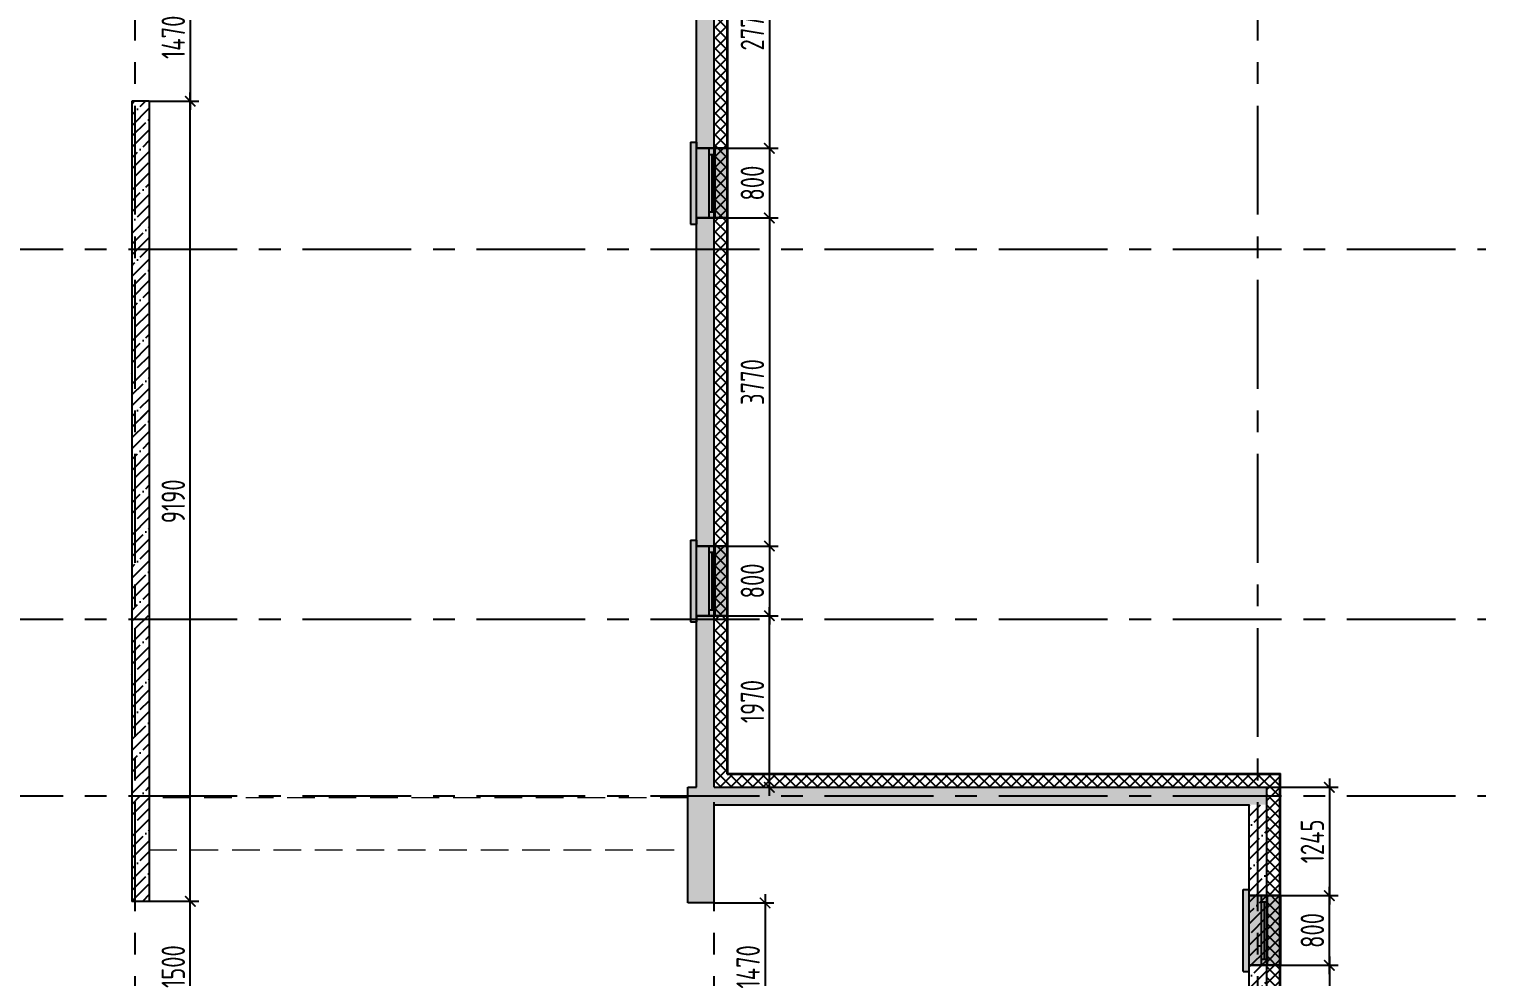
# Model space of a CAD drawing. Header units: millimetres. Extents: x -106726 to 8952771, y -150083 to 686385.
# Drawn here: x 54296 to 71033, y 487432 to 498319 of the extents above; entities that cross this region are included whole.
import ezdxf
from ezdxf import colors
from ezdxf.entities.mleader import LeaderData, LeaderLine
from ezdxf.math import Vec2, Vec3

# ---------------------------------------------------------------- set-up
doc = ezdxf.new("R2010")
doc.units = ezdxf.units.MM
doc.linetypes.add('CENTER', pattern=[2, 1.25, -0.25, 0.25, -0.25])
doc.linetypes.add('DASHED', pattern=[19.05, 12.7, -6.35])
doc.layers.get('Defpoints').update_dxf_attribs({"color": 8})
doc.styles.add('ISOCPEUR', font='isocpeur.ttf', dxfattribs={"width": 0.7})
doc.dimstyles.new('R_100', dxfattribs={"dimtxt": 270, "dimasz": 120, "dimexe": 100, "dimexo": 0, "dimgap": 60, "dimtad": 1, "dimdec": 0, "dimrnd": 5, "dimzin": 0, "dimdsep": 46, "dimtxsty": 'ISOCPEUR', "dimblk": 'ARCHTICK', "dimcen": 0, "dimdle": 100, "dimclrd": 256, "dimclre": 256, "dimclrt": 256, "dimadec": 0, "dimazin": 0, "dimtfac": 2, "dimtdec": 0, "dimtofl": 0, "dimtmove": 1, "dimatfit": 3, "dimfxl": 1, "dimtvp": 3, "dimtfill": 1, "dimtolj": 1, "dimtzin": 0, "dimarcsym": 0})
pattern_1 = [(45, (-951587.81, 589999.9), (-123.743687, 123.743687), []), (45, (-951464.07, 589999.9), (-123.743687, 123.743687), [218.75, -43.75, 0, -43.75])]
pattern_2 = [(45, (-218395.23, 424794.32), (-123.74369, 123.74369), []), (45, (-218271.49, 424794.32), (-123.74369, 123.74369), [218.75, -43.75, 0, -43.75])]

# ---------------------------------------------------------------- blocks, each defined once
blk = doc.blocks.new('*U323')
h = blk.add_hatch(color=8)
h.dxf.hatch_style = 1
h.paths.add_polyline_path([(-870, -210), (70, -210), (70, -140), (0, -140), (0, 220), (-800, 220), (-800, -140), (-870, -140)])
at = {"color": 8, "lineweight": 30}
for p, q in [((-800, -140), (-800, 220)), ((0, -140), (0, 220))]:
    blk.add_line(p, q, dxfattribs=at)
at = {"color": 8}
for p, q in [((0, 220), (-800, 220)), ((-800, 70), (0, 70)), ((-800, 0), (0, 0)), ((-730, 0), (-730, 70)), ((-730, 35), (-70, 35)), ((-70, 0), (-70, 70)), ((-870, -210), (-870, -140)), ((-870, -140), (-800, -140)), ((0, -140), (70, -140)), ((70, -210), (70, -140)), ((-870, -210), (70, -210))]:
    blk.add_line(p, q, dxfattribs=at)
blk = doc.blocks.new('_ArchTick')
at = {"color": 8, "linetype": 'ByBlock', "const_width": 0.15}
blk.add_lwpolyline([(-0.5, -0.5), (0.5, 0.5)], dxfattribs=at)
blk = doc.blocks.new('*D649')
at = {"color": 8, "lineweight": -2, "ltscale": 100, "transparency": 16777216}
for p, q in [((55675, 488300), (56247, 488300)), ((56147, 486700), (56147, 488400)), ((55675, 486800), (56247, 486800))]:
    blk.add_line(p, q, dxfattribs=at)
at = {"layer": 'Defpoints', "color": 0, "ltscale": 100, "transparency": 16777216}
for p in [(55675, 488300), (56147, 488300), (55675, 486800)]:
    blk.add_point(p, dxfattribs=at)
at = {"color": 8, "lineweight": -2, "ltscale": 100, "transparency": 16777216, "xscale": 120, "yscale": 120, "zscale": 120}
for p, rotation in [((56147, 488300), 90), ((56147, 486800), 270)]:
    blk.add_blockref('_ArchTick', p, dxfattribs=dict(at, rotation=rotation))
at = {"color": 8, "lineweight": 30, "ltscale": 100, "transparency": 16777216, "insert": (55952, 487550), "char_height": 270, "attachment_point": 5, "rotation": 90, "style": 'ISOCPEUR', "bg_fill": 3, "box_fill_scale": 1.1, "bg_fill_color": 256, "bg_fill_true_color": 13158600, "bg_fill_transparency": 0}
blk.add_mtext('\\A1;1500', dxfattribs=at)
blk = doc.blocks.new('*D650')
at = {"color": 8, "lineweight": -2, "ltscale": 100, "transparency": 16777216}
for p, q in [((55675, 497490), (56247, 497490)), ((56147, 488200), (56147, 497590)), ((55675, 488300), (56247, 488300))]:
    blk.add_line(p, q, dxfattribs=at)
at = {"layer": 'Defpoints', "color": 0, "ltscale": 100, "transparency": 16777216}
for p in [(55675, 497490), (56147, 497490), (55675, 488300)]:
    blk.add_point(p, dxfattribs=at)
at = {"color": 8, "lineweight": -2, "ltscale": 100, "transparency": 16777216, "xscale": 120, "yscale": 120, "zscale": 120}
for p, rotation in [((56147, 497490), 90), ((56147, 488300), 270)]:
    blk.add_blockref('_ArchTick', p, dxfattribs=dict(at, rotation=rotation))
at = {"color": 8, "lineweight": 30, "ltscale": 100, "transparency": 16777216, "insert": (55952, 492895), "char_height": 270, "attachment_point": 5, "rotation": 90, "style": 'ISOCPEUR', "bg_fill": 3, "box_fill_scale": 1.1, "bg_fill_color": 256, "bg_fill_true_color": 13158600, "bg_fill_transparency": 0}
blk.add_mtext('\\A1;9190', dxfattribs=at)
blk = doc.blocks.new('*D651')
at = {"color": 8, "lineweight": -2, "ltscale": 100, "transparency": 16777216}
for p, q in [((55675, 498960), (56247, 498960)), ((56147, 499060), (56147, 497390)), ((55675, 497490), (56247, 497490))]:
    blk.add_line(p, q, dxfattribs=at)
at = {"layer": 'Defpoints', "color": 0, "ltscale": 100, "transparency": 16777216}
for p in [(55675, 498960), (55675, 497490), (56147, 497490)]:
    blk.add_point(p, dxfattribs=at)
at = {"color": 8, "lineweight": -2, "ltscale": 100, "transparency": 16777216, "xscale": 120, "yscale": 120, "zscale": 120}
for p, rotation in [((56147, 498960), 90), ((56147, 497490), 270)]:
    blk.add_blockref('_ArchTick', p, dxfattribs=dict(at, rotation=rotation))
at = {"color": 8, "lineweight": 30, "ltscale": 100, "transparency": 16777216, "insert": (55952, 498225), "char_height": 270, "attachment_point": 5, "rotation": 90, "style": 'ISOCPEUR', "bg_fill": 3, "box_fill_scale": 1.1, "bg_fill_color": 256, "bg_fill_true_color": 13158600, "bg_fill_transparency": 0}
blk.add_mtext('\\A1;1470', dxfattribs=at)
blk = doc.blocks.new('*D633')
at = {"color": 8, "lineweight": -2, "ltscale": 100, "transparency": 16777216}
for p, q in [((62165, 488282), (62852, 488282)), ((62752, 488382), (62752, 486712)), ((62165, 486812), (62852, 486812))]:
    blk.add_line(p, q, dxfattribs=at)
at = {"layer": 'Defpoints', "color": 0, "ltscale": 100, "transparency": 16777216}
for p in [(62165, 488282), (62165, 486812), (62752, 486812)]:
    blk.add_point(p, dxfattribs=at)
at = {"color": 8, "lineweight": -2, "ltscale": 100, "transparency": 16777216, "xscale": 120, "yscale": 120, "zscale": 120}
for p, rotation in [((62752, 488282), 90), ((62752, 486812), 270)]:
    blk.add_blockref('_ArchTick', p, dxfattribs=dict(at, rotation=rotation))
at = {"color": 8, "lineweight": 30, "ltscale": 100, "transparency": 16777216, "insert": (62557, 487547), "char_height": 270, "attachment_point": 5, "rotation": 90, "style": 'ISOCPEUR', "bg_fill": 3, "box_fill_scale": 1.1, "bg_fill_color": 256, "bg_fill_true_color": 13158600, "bg_fill_transparency": 0}
blk.add_mtext('\\A1;1470', dxfattribs=at)
blk = doc.blocks.new('*D647')
at = {"color": 8, "lineweight": -2, "ltscale": 100, "transparency": 16777216}
for p, q in [((68515, 489610), (69335, 489610)), ((69235, 489710), (69235, 488265)), ((68515, 488365), (69335, 488365))]:
    blk.add_line(p, q, dxfattribs=at)
at = {"layer": 'Defpoints', "color": 0, "ltscale": 100, "transparency": 16777216}
for p in [(68515, 489610), (68515, 488365), (69235, 488365)]:
    blk.add_point(p, dxfattribs=at)
at = {"color": 8, "lineweight": -2, "ltscale": 100, "transparency": 16777216, "xscale": 120, "yscale": 120, "zscale": 120}
for p, rotation in [((69235, 489610), 90), ((69235, 488365), 270)]:
    blk.add_blockref('_ArchTick', p, dxfattribs=dict(at, rotation=rotation))
at = {"color": 8, "lineweight": 30, "ltscale": 100, "transparency": 16777216, "insert": (69040, 488988), "char_height": 270, "attachment_point": 5, "rotation": 90, "style": 'ISOCPEUR', "bg_fill": 3, "box_fill_scale": 1.1, "bg_fill_color": 256, "bg_fill_true_color": 13158600, "bg_fill_transparency": 0}
blk.add_mtext('\\A1;1245', dxfattribs=at)
blk = doc.blocks.new('*D648')
at = {"color": 8, "lineweight": -2, "ltscale": 100, "transparency": 16777216}
for p, q in [((69235, 487465), (69235, 488465)), ((68675, 488365), (69335, 488365)), ((68675, 487565), (69335, 487565))]:
    blk.add_line(p, q, dxfattribs=at)
at = {"layer": 'Defpoints', "color": 0, "ltscale": 100, "transparency": 16777216}
for p in [(68675, 488365), (69235, 488365), (68675, 487565)]:
    blk.add_point(p, dxfattribs=at)
at = {"color": 8, "lineweight": -2, "ltscale": 100, "transparency": 16777216, "xscale": 120, "yscale": 120, "zscale": 120}
for p, rotation in [((69235, 488365), 90), ((69235, 487565), 270)]:
    blk.add_blockref('_ArchTick', p, dxfattribs=dict(at, rotation=rotation))
at = {"color": 8, "lineweight": 30, "ltscale": 100, "transparency": 16777216, "insert": (69040, 487965), "char_height": 270, "attachment_point": 5, "rotation": 90, "style": 'ISOCPEUR', "bg_fill": 3, "box_fill_scale": 1.1, "bg_fill_color": 256, "bg_fill_true_color": 13158600, "bg_fill_transparency": 0}
blk.add_mtext('\\A1;800', dxfattribs=at)
blk = doc.blocks.new('*D665')
at = {"color": 8, "lineweight": -2, "ltscale": 100, "transparency": 16777216}
for p, q in [((68675, 487565), (69335, 487565)), ((69235, 487665), (69235, 481845)), ((68675, 481945), (69335, 481945))]:
    blk.add_line(p, q, dxfattribs=at)
at = {"layer": 'Defpoints', "color": 0, "ltscale": 100, "transparency": 16777216}
for p in [(68675, 487565), (68675, 481945), (69235, 481945)]:
    blk.add_point(p, dxfattribs=at)
at = {"color": 8, "lineweight": -2, "ltscale": 100, "transparency": 16777216, "xscale": 120, "yscale": 120, "zscale": 120}
for p, rotation in [((69235, 487565), 90), ((69235, 481945), 270)]:
    blk.add_blockref('_ArchTick', p, dxfattribs=dict(at, rotation=rotation))
at = {"color": 8, "lineweight": 30, "ltscale": 100, "transparency": 16777216, "insert": (69040, 484755), "char_height": 270, "attachment_point": 5, "rotation": 90, "style": 'ISOCPEUR', "bg_fill": 3, "box_fill_scale": 1.1, "bg_fill_color": 256, "bg_fill_true_color": 13158600, "bg_fill_transparency": 0}
blk.add_mtext('\\A1;5620', dxfattribs=at)
blk = doc.blocks.new('*D668')
at = {"color": 8, "lineweight": -2, "ltscale": 100, "transparency": 16777216}
for p, q in [((62801, 489510), (62801, 491680)), ((62165, 491580), (62901, 491580)), ((62165, 489610), (62901, 489610))]:
    blk.add_line(p, q, dxfattribs=at)
at = {"layer": 'Defpoints', "color": 0, "ltscale": 100, "transparency": 16777216}
for p in [(62165, 491580), (62801, 491580), (62165, 489610)]:
    blk.add_point(p, dxfattribs=at)
at = {"color": 8, "lineweight": -2, "ltscale": 100, "transparency": 16777216, "xscale": 120, "yscale": 120, "zscale": 120}
for p, rotation in [((62801, 491580), 90), ((62801, 489610), 270)]:
    blk.add_blockref('_ArchTick', p, dxfattribs=dict(at, rotation=rotation))
at = {"color": 8, "lineweight": 30, "ltscale": 100, "transparency": 16777216, "insert": (62606, 490595), "char_height": 270, "attachment_point": 5, "rotation": 90, "style": 'ISOCPEUR', "bg_fill": 3, "box_fill_scale": 1.1, "bg_fill_color": 256, "bg_fill_true_color": 13158600, "bg_fill_transparency": 0}
blk.add_mtext('\\A1;1970', dxfattribs=at)
blk = doc.blocks.new('*D669')
at = {"color": 8, "lineweight": -2, "ltscale": 100, "transparency": 16777216}
for p, q in [((62801, 492480), (62801, 491480)), ((62315, 492380), (62901, 492380)), ((62325, 491580), (62901, 491580))]:
    blk.add_line(p, q, dxfattribs=at)
at = {"layer": 'Defpoints', "color": 0, "ltscale": 100, "transparency": 16777216}
for p in [(62315, 492380), (62325, 491580), (62801, 491580)]:
    blk.add_point(p, dxfattribs=at)
at = {"color": 8, "lineweight": -2, "ltscale": 100, "transparency": 16777216, "xscale": 120, "yscale": 120, "zscale": 120}
for p, rotation in [((62801, 492380), 90), ((62801, 491580), 270)]:
    blk.add_blockref('_ArchTick', p, dxfattribs=dict(at, rotation=rotation))
at = {"color": 8, "lineweight": 30, "ltscale": 100, "transparency": 16777216, "insert": (62606, 491980), "char_height": 270, "attachment_point": 5, "rotation": 90, "style": 'ISOCPEUR', "bg_fill": 3, "box_fill_scale": 1.1, "bg_fill_color": 256, "bg_fill_true_color": 13158600, "bg_fill_transparency": 0}
blk.add_mtext('\\A1;800', dxfattribs=at)
blk = doc.blocks.new('*D670')
at = {"color": 8, "lineweight": -2, "ltscale": 100, "transparency": 16777216}
for p, q in [((62325, 496150), (62901, 496150)), ((62801, 496250), (62801, 492280)), ((62325, 492380), (62901, 492380))]:
    blk.add_line(p, q, dxfattribs=at)
at = {"layer": 'Defpoints', "color": 0, "ltscale": 100, "transparency": 16777216}
for p in [(62325, 496150), (62325, 492380), (62801, 492380)]:
    blk.add_point(p, dxfattribs=at)
at = {"color": 8, "lineweight": -2, "ltscale": 100, "transparency": 16777216, "xscale": 120, "yscale": 120, "zscale": 120}
for p, rotation in [((62801, 496150), 90), ((62801, 492380), 270)]:
    blk.add_blockref('_ArchTick', p, dxfattribs=dict(at, rotation=rotation))
at = {"color": 8, "lineweight": 30, "ltscale": 100, "transparency": 16777216, "insert": (62606, 494265), "char_height": 270, "attachment_point": 5, "rotation": 90, "style": 'ISOCPEUR', "bg_fill": 3, "box_fill_scale": 1.1, "bg_fill_color": 256, "bg_fill_true_color": 13158600, "bg_fill_transparency": 0}
blk.add_mtext('\\A1;3770', dxfattribs=at)
blk = doc.blocks.new('*D671')
at = {"color": 8, "lineweight": -2, "ltscale": 100, "transparency": 16777216}
for p, q in [((62325, 496950), (62901, 496950)), ((62801, 497050), (62801, 496050)), ((62325, 496150), (62901, 496150))]:
    blk.add_line(p, q, dxfattribs=at)
at = {"layer": 'Defpoints', "color": 0, "ltscale": 100, "transparency": 16777216}
for p in [(62325, 496950), (62325, 496150), (62801, 496150)]:
    blk.add_point(p, dxfattribs=at)
at = {"color": 8, "lineweight": -2, "ltscale": 100, "transparency": 16777216, "xscale": 120, "yscale": 120, "zscale": 120}
for p, rotation in [((62801, 496950), 90), ((62801, 496150), 270)]:
    blk.add_blockref('_ArchTick', p, dxfattribs=dict(at, rotation=rotation))
at = {"color": 8, "lineweight": 30, "ltscale": 100, "transparency": 16777216, "insert": (62606, 496550), "char_height": 270, "attachment_point": 5, "rotation": 90, "style": 'ISOCPEUR', "bg_fill": 3, "box_fill_scale": 1.1, "bg_fill_color": 256, "bg_fill_true_color": 13158600, "bg_fill_transparency": 0}
blk.add_mtext('\\A1;800', dxfattribs=at)
blk = doc.blocks.new('*D672')
at = {"color": 8, "lineweight": -2, "ltscale": 100, "transparency": 16777216}
for p, q in [((62801, 499820), (62801, 496850)), ((62325, 499720), (62901, 499720)), ((62325, 496950), (62901, 496950))]:
    blk.add_line(p, q, dxfattribs=at)
at = {"layer": 'Defpoints', "color": 0, "ltscale": 100, "transparency": 16777216}
for p in [(62325, 499720), (62325, 496950), (62801, 496950)]:
    blk.add_point(p, dxfattribs=at)
at = {"color": 8, "lineweight": -2, "ltscale": 100, "transparency": 16777216, "xscale": 120, "yscale": 120, "zscale": 120}
for p, rotation in [((62801, 499720), 90), ((62801, 496950), 270)]:
    blk.add_blockref('_ArchTick', p, dxfattribs=dict(at, rotation=rotation))
at = {"color": 8, "lineweight": 30, "ltscale": 100, "transparency": 16777216, "insert": (62606, 498335), "char_height": 270, "attachment_point": 5, "rotation": 90, "style": 'ISOCPEUR', "bg_fill": 3, "box_fill_scale": 1.1, "bg_fill_color": 256, "bg_fill_true_color": 13158600, "bg_fill_transparency": 0}
blk.add_mtext('\\A1;2770', dxfattribs=at)
blk = doc.blocks.new('_DotSmall')
at = {"color": 8, "linetype": 'ByBlock', "const_width": 0.5}
blk.add_lwpolyline([(-0.0625, 0, 1), (0.0625, 0, 1)], format="xyb", close=True, dxfattribs=at)

msp = doc.modelspace()

# ---------------------------------------------------------------- hatches: boundary and pattern name
at = {"ltscale": 100}
h = msp.add_hatch(dxfattribs=at)
h.set_pattern_fill('ANSI37', color=256, scale=700)
h.set_pattern_definition([(45, (-945096.63, 529153.53), (-61.871843, 61.871843), []), (135, (-945096.63, 529153.53), (-61.871843, -61.871843), [])])
edge = h.paths.add_edge_path()
edge.add_line((37731.6, 488221), (37788.5, 488162.1))
edge.add_line((37788.5, 488162.1), (37500.8, 487884.2))
edge.add_line((37500.8, 487884.2), (37444.6, 487942.3))
edge.add_arc((34355.1, 491410.5), 4644.7, 272.34376, 311.69596, ccw=False)
edge.add_line((34545, 486769.7), (34545, 486690))
edge.add_line((34545, 486690), (34345, 486690))
edge.add_line((34345, 486690), (34345, 486615.7))
edge.add_arc((34353.6, 491413.4), 4797.6, 269.89675, 358.52663)
edge.add_line((39149.7, 491290), (47385, 491290))
edge.add_line((47385, 491290), (47385, 486100))
edge.add_line((47385, 486100), (55265, 486100))
edge.add_line((55265, 486100), (55265, 479750))
edge.add_line((55265, 479750), (68665, 479750))
edge.add_line((68665, 479750), (68665, 489760))
edge.add_line((68665, 489760), (62315, 489760))
edge.add_line((62315, 489760), (62315, 507630))
edge.add_line((62315, 507630), (51815, 507630))
edge.add_line((51815, 507630), (51815, 511595))
edge.add_line((51815, 511595), (16715, 511595))
edge.add_line((16715, 511595), (16715, 507630))
edge.add_line((16715, 507630), (11889.8, 507630))
edge.add_line((11889.8, 507630), (11889.8, 507480))
edge.add_line((11889.8, 507480), (16865, 507480))
edge.add_line((16865, 507480), (16865, 511445))
edge.add_line((16865, 511445), (51665, 511445))
edge.add_line((51665, 511445), (51665, 507480))
edge.add_line((51665, 507480), (62165, 507480))
edge.add_line((62165, 507480), (62165, 489610))
edge.add_line((62165, 489610), (68515, 489610))
edge.add_line((68515, 489610), (68515, 479900))
edge.add_line((68515, 479900), (55415, 479900))
edge.add_line((55415, 479900), (55415, 486250))
edge.add_line((55415, 486250), (47535, 486250))
edge.add_line((47535, 486250), (47535, 491440))
edge.add_line((47535, 491440), (38999.7, 491440))
edge.add_arc((34355.1, 491410.5), 4644.7, -43.36822, 0.36411, ccw=False)
h = msp.add_hatch(dxfattribs=at)
h.set_pattern_fill('ANSI35', color=256, scale=700)
h.set_pattern_definition(pattern_1)
h.paths.add_polyline_path([(68515, 489610), (62165, 489610), (62165, 507280.4), (61965, 507279.6), (61965, 489610), (61865, 489610), (61865, 488281.7), (62165, 488281.7), (62165, 489410), (68315, 489410), (68515, 489410)])
h = msp.add_hatch(dxfattribs=at)
h.set_pattern_fill('ANSI35', color=256, scale=700)
h.set_pattern_definition(pattern_2)
h.paths.add_polyline_path([(55675, 497489.7), (55475, 497489.7), (55475, 493847.2), (55675, 493847.2)])
h = msp.add_hatch(dxfattribs=at)
h.set_pattern_fill('ANSI35', color=256, scale=700)
h.set_pattern_definition(pattern_2)
h.paths.add_polyline_path([(55675, 493916.5), (55475, 493916.5), (55475, 488299.7), (55675, 488299.7)])
h = msp.add_hatch(dxfattribs=at)
h.set_pattern_fill('ANSI35', color=256, scale=700)
h.set_pattern_definition(pattern_1)
h.paths.add_polyline_path([(68515, 489410), (68315, 489410), (68315, 480100), (68315, 479900), (68515, 479900)])

# ---------------------------------------------------------------- linework, layer by layer
at = {"linetype": 'CENTER', "ltscale": 1000}
for p, q in [((55515, 478188.7), (55515, 512496.2)), ((62165, 478188.7), (62165, 512496.2)), ((68415, 478188.7), (68415, 512496.2)), ((-12563.8, 495790), (71033.4, 495790)), ((-12563.8, 491540), (71033.4, 491540)), ((-12563.8, 489510), (71033.4, 489510))]:
    msp.add_line(p, q, dxfattribs=at)
at = {"ltscale": 100}
for p, q in [((62315, 489760), (62315, 507630)), ((62325, 489770), (62325, 507640)), ((62165, 489610), (62165, 507480)), ((61965, 489610), (61965, 507280)), ((61965, 497785), (61965, 498955)), ((55475, 497489.7), (55475, 495416.5)), ((55675, 497489.7), (55475, 497489.7)), ((55675, 497489.7), (55475, 497489.7)), ((55675, 497489.7), (55675, 488299.7)), ((55475, 495456.2), (55475, 488299.7)), ((62315, 489760), (68665.4, 489760)), ((62325, 489770), (68675.4, 489770)), ((61865, 489610), (61965, 489610)), ((61865, 488281.7), (61865, 489610)), ((62165, 489610), (68515, 489610)), ((68515, 479900), (68515, 489610)), ((62165, 488281.7), (62165, 489410)), ((62165, 489410), (68315, 489410)), ((68315, 480100), (68315, 489410)), ((55675, 488299.7), (55475, 488299.7))]:
    msp.add_line(p, q, dxfattribs=at)
for points in [[(68665, 479750), (68665.4, 489760)], [(68675, 479740), (68675.4, 489770)], [(62165, 488281.7), (61865, 488281.7)]]:
    msp.add_lwpolyline(points, dxfattribs=at)
at = {"linetype": 'DASHED', "lineweight": 0, "ltscale": 25}
for points in [[(61865, 489490), (55675, 489490)], [(55675, 488890), (61865, 488890)]]:
    msp.add_lwpolyline(points, dxfattribs=at)

# ---------------------------------------------------------------- block references
at = {"rotation": 270}
for p in [(62105, 496150), (62105, 491580)]:
    msp.add_blockref('*U323', p, dxfattribs=at)
at = {"xscale": -1, "rotation": 270}
msp.add_blockref('*U323', (68455.3, 488365), dxfattribs=at)

# ---------------------------------------------------------------- leaders
ml = msp.add_multileader_mtext('Standard')
ml.set_content('+13,700', color=8, style='ISOCPEUR')
ml.set_leader_properties(color=8, linetype='Continuous', lineweight=-1)
ml.set_arrow_properties(name='DOTSMALL')
ml.build(insert=Vec2(0, 0))
ml.multileader.update_dxf_attribs({"has_text_frame": 1, "text_left_attachment_type": 4, "text_right_attachment_type": 4, "dogleg_length": 100, "arrow_head_size": 180})
ctx = ml.context
ctx.base_point, ctx.char_height, ctx.arrow_head_size, ctx.landing_gap_size, ctx.plane_origin = Vec3(54221, 506541.4), 250, 180, 50, Vec3(53971.6, 505880.5)
ctx.left_attachment, ctx.right_attachment = 4, 4
notes = []
notes.append((ctx, [(0, (0, 0, 0), (0, 0), (1, 0), 1, [])]))
ctx.mtext.insert, ctx.mtext.width, ctx.mtext.line_spacing_style, ctx.mtext.flow_direction = Vec3(54271, 506874.7), 852.697, 2, 5
for ctx, leaders in notes:
    for number, flags, end, landing, length, lines in leaders:
        leader = LeaderData()
        leader.index, (leader.has_last_leader_line, leader.has_dogleg_vector, leader.attachment_direction) = number, flags
        leader.last_leader_point, leader.dogleg_vector, leader.dogleg_length = Vec3(end), Vec3(landing), length
        for number, points, colour, breaks in lines:
            line = LeaderLine()
            line.index, line.vertices, line.color, line.breaks = number, Vec3.list(points), colors.encode_raw_color(colour), breaks
            leader.lines.append(line)
        ctx.leaders.append(leader)

# ---------------------------------------------------------------- next in the draw order: dimensions: what is measured, and where the dimension line sits
at = {"lineweight": 30, "ltscale": 100}
for base, p1, p2, angle, picture, middle in [((62800.9, 491580), (62165, 489610), (62165, 491580), 90, '*D668', (62605.9, 490595)), ((69235.4, 488365), (68515, 489610), (68515, 488365), 270, '*D647', (69040.4, 488987.5)), ((56147.4, 488299.7), (55675, 486799.7), (55675, 488299.7), 90, '*D649', (55952.4, 487549.7)), ((62751.9, 486811.7), (62165, 488281.7), (62165, 486811.7), 90, '*D633', (62556.9, 487546.7))]:
    dim = msp.add_linear_dim(base=base, p1=p1, p2=p2, angle=angle, dimstyle='R_100', override={"dimpost": '\\X', "dimclrd": 8, "dimclre": 8, "dimclrt": 8, "dimfxl": 2.5, "dimarcsym": 1}, dxfattribs=at)
    dim.commit()
    dim.dimension.update_dxf_attribs({"geometry": picture, "text_midpoint": middle})

# ---------------------------------------------------------------- next in the draw order: dimensions: what is measured, and where the dimension line sits
for base, p1, p2, angle, picture, middle in [((56147.4, 497489.7), (55675, 488299.7), (55675, 497489.7), 90, '*D650', (55952.4, 492894.7)), ((62800.9, 491580), (62315, 492380), (62325, 491580), 90, '*D669', (62605.9, 491980)), ((69235.4, 488365), (68675.3, 487565), (68675.3, 488365), 270, '*D648', (69040.4, 487965))]:
    dim = msp.add_linear_dim(base=base, p1=p1, p2=p2, angle=angle, dimstyle='R_100', override={"dimpost": '\\X', "dimclrd": 8, "dimclre": 8, "dimclrt": 8, "dimfxl": 2.5, "dimarcsym": 1}, dxfattribs=at)
    dim.commit()
    dim.dimension.update_dxf_attribs({"geometry": picture, "text_midpoint": middle})

# ---------------------------------------------------------------- next in the draw order: dimensions: what is measured, and where the dimension line sits
for base, p1, p2, picture, middle in [((56147.4, 497489.7), (55675, 498959.6), (55675, 497489.7), '*D651', (55952.4, 498224.7)), ((62800.9, 492380), (62325, 496150), (62325, 492380), '*D670', (62605.9, 494265)), ((69235.4, 481945), (68675.3, 487565), (68675.3, 481945), '*D665', (69040.4, 484755))]:
    dim = msp.add_linear_dim(base=base, p1=p1, p2=p2, angle=90, dimstyle='R_100', override={"dimpost": '\\X', "dimclrd": 8, "dimclre": 8, "dimclrt": 8, "dimfxl": 2.5, "dimarcsym": 1}, dxfattribs=at)
    dim.commit()
    dim.dimension.update_dxf_attribs({"geometry": picture, "text_midpoint": middle})

# ---------------------------------------------------------------- next in the draw order: dimensions: what is measured, and where the dimension line sits
dim = msp.add_linear_dim(base=(62800.9, 496150), p1=(62325, 496950), p2=(62325, 496150), angle=90, dimstyle='R_100', override={"dimpost": '\\X', "dimclrd": 8, "dimclre": 8, "dimclrt": 8, "dimfxl": 2.5, "dimarcsym": 1}, dxfattribs=at)
dim.commit()
dim.dimension.update_dxf_attribs({"geometry": '*D671', "text_midpoint": (62605.9, 496550)})

# ---------------------------------------------------------------- next in the draw order: dimensions: what is measured, and where the dimension line sits
dim = msp.add_linear_dim(base=(62800.9, 496950), p1=(62325, 499720), p2=(62325, 496950), angle=90, dimstyle='R_100', override={"dimpost": '\\X', "dimclrd": 8, "dimclre": 8, "dimclrt": 8, "dimfxl": 2.5, "dimarcsym": 1}, dxfattribs=at)
dim.commit()
dim.dimension.update_dxf_attribs({"geometry": '*D672', "text_midpoint": (62605.9, 498335)})

doc.saveas('drawing.dxf')
